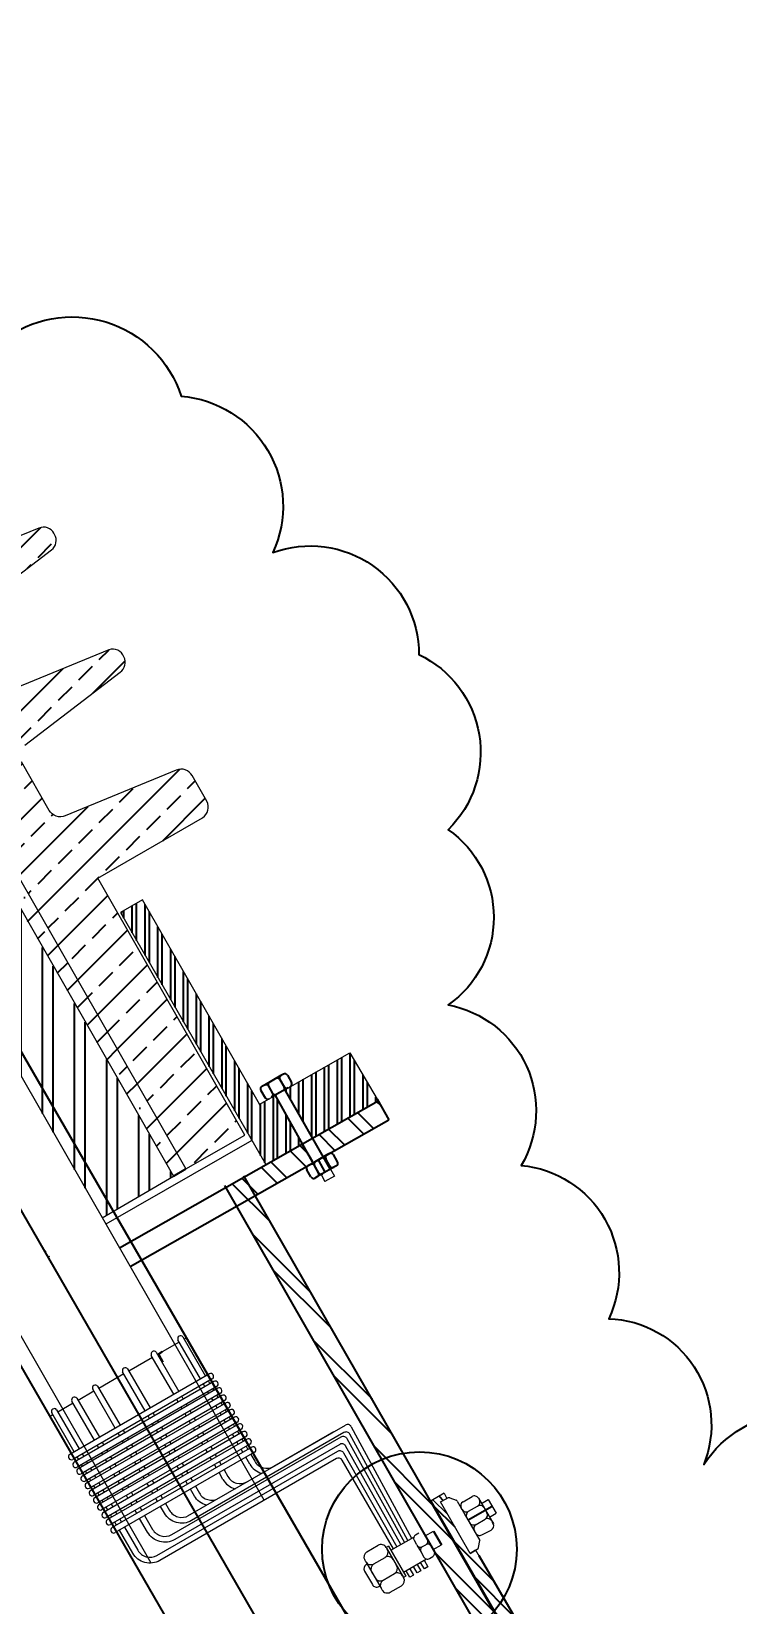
# Model space of a CAD drawing. Header units: centimetres. Extents: x -3 to 132800, y -60 to 85992.
# Drawn here: x 85980 to 90104, y 67896 to 77096 of the extents above; entities that cross this region are included whole.
import ezdxf

# ---------------------------------------------------------------- set-up
doc = ezdxf.new("R2010")
doc.units = ezdxf.units.CM
doc.header["$LTSCALE"] = 10
doc.header["$MEASUREMENT"] = 0
doc.layers.get('DEFPOINTS').update_dxf_attribs({"color": 2, "linetype": 'CONTINUOUS'})
for name, color, linetype in [('ACERO1', 144, 'CONTINUOUS'), ('DIM', 252, 'CONTINUOUS'), ('INTERNO', 1, 'CONTINUOUS'), ('TERMINALES', 250, 'CONTINUOUS')]:
    doc.layers.add(name, color=color, linetype=linetype)
doc.styles.get("Standard").update_dxf_attribs({"font": ''})
doc.styles.get('Standard').set_extended_font_data('Zurich Ex BT')
doc.dimstyles.get("Standard").update_dxf_attribs({"dimtxt": 500, "dimasz": 500, "dimexe": 3, "dimexo": 200, "dimgap": 0.09, "dimtad": 0, "dimtih": 1, "dimtoh": 1, "dimzin": 0, "dimdsep": 46, "dimtxsty": 'Standard', "dimcen": 0.09, "dimclrd": 256, "dimclre": 256, "dimclrt": 256, "dimadec": 0, "dimazin": 0, "dimtfac": 1, "dimtofl": 0, "dimtmove": 0, "dimatfit": 3, "dimfxl": 0, "dimtolj": 1, "dimtzin": 0, "dimlwd": -1, "dimarcsym": 0})

# ---------------------------------------------------------------- blocks, each defined once
blk = doc.blocks.new('*D84')
at = {"layer": 'DEFPOINTS', "color": 0}
for p in [(82574.35290852841, 75998.53683624032), (95491.40055334184, 75647.35961294314), (94855.81013673435, 57205.23942324788), (95491.40055334172, 54546.64328108878), (95491.40055334184, 53596.70344248226)]:
    blk.add_point(p, dxfattribs=at)
at = {"layer": 'DIM'}
for start, end in [(74.35070336079619, 82.17535168039795), (127.7926863011728, 135.6173346207745)]:
    blk.add_arc((95491.40055334171, 53596.70344248247), 3664.083391813251, start, end, dxfattribs=at)
for points in [[(95984.54954225896, 57143.53275473183), (95995.92119028413, 57309.81102570843), (95491.40055334174, 57260.78683429572)], [(93199.57253223745, 56561.36755826223), (93292.4826311412, 56423.00032478743), (93661.12928211373, 56770.91423823615)]]:
    blk.add_solid(points, dxfattribs=at)
at = {"layer": 'DIM', "insert": (94544.05319272728, 57136.20059327925), "char_height": 500, "attachment_point": 5}
blk.add_mtext('\\A1;30°', dxfattribs=at)

msp = doc.modelspace()

# ---------------------------------------------------------------- hatches: boundary and pattern name
at = {"layer": 'TERMINALES'}
h = msp.add_hatch(dxfattribs=at)
h.set_pattern_fill('ANSI33', color=256, scale=900, angle=90, style=0)
h.set_pattern_definition([(45.00000000000001, (-281580.3461708381, -268284.8041295366), (159.0990257669732, -159.0990257669732), []), (45.00000000000001, (-281580.3461708381, -268125.7051040368), (159.0990257669732, -159.0990257669732), [112.5, -56.25])])
h.paths.add_polyline_path([(84392.72657621607, 74786.67761321492), (84715.23229894789, 74927.1876792875), (84864.8360871568, 74665.91487522224, 0.3760080610856389), (84958.75826519275, 74633.59067072625), (85615.70697135503, 74901.98004281228, -0.3913141081868232), (85705.26898787975, 74868.45805896526, -0.3913140973318144), (85688.84524264526, 74774.24904450773), (85124.8466011478, 74343.52872895704, 0.3760080610982021), (85105.1828483129, 74246.16566348843), (85272.76913254989, 73953.48765747818, 0.3760080610856391), (85366.69131068805, 73921.16345290757), (86023.64001678758, 74189.55282502131, -0.3913141114699213), (86113.20203362966, 74156.03084050665, -0.3913140940793328), (86096.77828796116, 74061.82182680756), (85532.77964663763, 73631.10151125559, 0.3760080610899751), (85513.11589362858, 73533.73844569978), (85680.70217786475, 73241.06043960106, 0.3760080610856391), (85774.62435582759, 73208.7362351195), (86431.57306216251, 73477.12560723476, -0.4028895754033269), (86521.09126640543, 73435.76026992952, -0.3461394924712016), (86503.99096872147, 73350.34867949421), (85940.71269195295, 72918.67429337894, 0.376008061089975), (85921.048938768, 72821.31122791195), (86083.49927466131, 72537.60280550084, 0.3776250492532102), (86177.81621073933, 72505.44118109891), (86826.61150884502, 72772.9547592675, -0.376622806562102), (86920.66228068028, 72740.62908256949), (87006.13819047577, 72591.11896496323, -0.3776250492519162), (86980.83111164336, 72494.73636142373), (86368.132486081, 72140.57692082178), (87228.87875579881, 70637.34231648965), (86882.26330197918, 70438.87165991343)])
h = msp.add_hatch(dxfattribs=at)
h.set_pattern_fill('ANSI35', color=256, scale=900, angle=90, style=0)
h.set_pattern_definition([(45.00000000000001, (-281580.3461708381, -268284.8041295366), (159.0990257669732, -159.0990257669732), []), (45.00000000000001, (-281580.3461708381, -268125.7051040368), (159.0990257669732, -159.0990257669732), [281.25, -56.25, 0, -56.25])])
h.paths.add_polyline_path([(85247.92019309734, 71949.10699398104), (85243.38850051574, 72945.0869226693, -0.7705584358734936), (85337.37958501712, 72970.32097486591), (86810.42947615242, 70397.73989149647), (86882.26330197918, 70438.87165991332), (84392.72657627393, 74786.67761311423, 0.02731339069751801), (84338.37470226678, 74737.88686216016), (84779.7666283144, 73967.0259934383), (84303.11955883774, 73694.09974123897), (84102.622237599, 74044.25462635698), (84061.67277983554, 74020.80712660796)])
h = msp.add_hatch(dxfattribs=at)
h.set_pattern_fill('ANSI32', color=256, scale=500, angle=45, style=0)
h.set_pattern_definition([(90, (-281580.3461708381, -268284.8041295366), (187.5, 3.552713678800501e-14), []), (90, (-281642.8461707332, -268222.3041296414), (187.5, 3.552713678800501e-14), [])])
h.paths.add_polyline_path([(85247.92019309745, 71949.10699398127), (85243.38850051574, 72945.0869226693, -0.7705102798960741), (85337.37656252903, 72970.32625259947, -148514.0952141448), (85337.37588889712, 72970.32742868514, -3.69489835544986e-05), (85337.37958506613, 72970.32097478035), (86810.42947615242, 70397.73989149647), (86394.25596759284, 70152.59840134844), (85658.35341900472, 71437.80196911281), (85427.76457702777, 71635.02105383457)])
h = msp.add_hatch(dxfattribs=at)
h.set_pattern_fill('ANSI32', color=256, scale=200, angle=45, style=0)
h.set_pattern_definition([(90, (-281580.3461708381, -268284.8041295366), (75, 1.332267629550188e-14), []), (90, (-281605.3461707962, -268259.8041295785), (75, 1.332267629550188e-14), [])])
h.paths.add_polyline_path([(87314.0115926075, 70818.4063328828), (87366.72755990295, 70848.40318704302, 0.04760903178926734), (87369.68266669814, 70849.74510706238, -0.04760903179263935), (87366.72755990272, 70848.40318704302), (87386.5604365027, 70859.68864641081, -0.03976740123043069), (87384.32283645055, 70858.1548667366), (87406.58708854498, 70870.9441316854), (87565.46745505919, 70585.93698651843), (87351.06107758069, 70464.2873062617), (86505.6462866082, 71931.24811373696), (86509.56159248624, 71945.65414653612), (86629.29676545122, 72014.21403937553)])
h.paths.add_polyline_path([(87842.84523282295, 71119.32740849616), (88002.4056169257, 70846.79542449185), (88007.91233143712, 70836.97092671959), (87624.52344964935, 70619.44411883269), (87462.19477125468, 70902.72669020387)])
h = msp.add_hatch(dxfattribs=at)
h.set_pattern_fill('ANSI32', color=256, scale=500, style=0)
h.set_pattern_definition([(135, (-281580.3461708381, -268284.8041295366), (132.5825214724777, 132.5825214724777), []), (135, (-281668.7345183381, -268284.8041295366), (132.5825214724777, 132.5825214724777), [])])
h.paths.add_polyline_path([(88007.91233143631, 70836.970926719), (88070.00868334704, 70726.18518147313), (87725.44285618527, 70530.68576025926, 0.04099848388651173), (87722.90926921334, 70529.5019451999), (87708.24937607675, 70521.12661503801), (87687.61670939556, 70509.33898501481), (87624.52344964935, 70619.44411883246)])
h.paths.add_polyline_path([(87565.46745505884, 70585.93698651843), (87627.3073135008, 70475.00571225978), (87288.70709819278, 70282.89105405063), (87225.4623051393, 70393.02519788696)])
h.paths.add_polyline_path([(87115.80152404915, 70330.80597141977), (87225.46230513942, 70393.02519788696), (87288.70709819278, 70282.89105405063), (87178.9445079145, 70220.6140631862)])
h.paths.add_polyline_path([(88330.05406588597, 68211.79295568609), (88330.18384853612, 68211.86788573417), (88318.94845348063, 68231.3281607452), (88307.11584597746, 68251.82283817323), (87178.94450791473, 70220.61406318644), (87288.7070981929, 70282.89105405063), (89399.99296551979, 66606.3091543354), (89287.1670517761, 66541.51860603468)])
h.paths.add_polyline_path([(89739.2394662155, 66801.12226118192), (89801.0825713951, 66690.18516277125), (89350.30948883832, 66431.3276520362), (89287.16705177598, 66541.51860603468)])
h.paths.add_polyline_path([(89796.8126741989, 66834.18381228215), (90028.70305454174, 66967.34741264301), (90091.94699772123, 66857.2147487729), (89859.955111261, 66723.99285828367)])
h = msp.add_hatch(dxfattribs=at)
h.set_pattern_fill('ANSI31', color=256, scale=500, style=0)
h.set_pattern_definition([(135, (-281580.3461708381, -268284.8041295366), (44.19417382415921, 44.19417382415922), [])])
h.paths.add_polyline_path([(88394.41564438517, 68540.99113852471, 0.0007760077463308978), (88410.27707690328, 68511.03663516777), (88371.77614359943, 68490.93583579162), (88412.45379648464, 68420.480074223), (88327.51781190957, 68502.3676569677)])
h.paths.add_polyline_path([(88317.10631591549, 68496.35657695784), (88327.51781190933, 68502.3676569677), (88412.45379648452, 68420.480074223), (88546.52392506019, 68188.26379962299), (88577.56374992304, 68207.98626899532, 0.000840802323201993), (88595.87270058577, 68176.15072271261), (89273.60323234102, 67017.97411712141, 0.01322114350598711), (89193.34540583695, 66978.66595337736)])

# ---------------------------------------------------------------- linework, layer by layer
at = {"layer": 'ACERO1'}
msp.add_line((86810.42947615242, 70397.73989149647), (86882.26330197918, 70438.87165991343), dxfattribs=at)
at = {"layer": 'INTERNO'}
msp.add_line((93914.7456722425, 56331.0713055618), (82574.35290852842, 75998.53683624031), dxfattribs=at)
at = {"layer": 'TERMINALES'}
for p, q in [((93041.7118352221, 58789.62860254441), (82253.92913882203, 77474.6163290697)), ((94106.1221328521, 55103.49036063089), (81882.17916941912, 76275.98063686151)), ((95491.40055334185, 53596.70344248226), (82574.35290852842, 75998.53683624031)), ((87439.47836355517, 70985.43075892107), (87343.03510343285, 70930.03081094507)), ((87367.0543478121, 70941.85983904496), (87366.22321314133, 70943.3507678802)), ((87423.75325348148, 70969.81164469173), (87420.91385002529, 70974.76673654722)), ((87433.17506540207, 70962.11117310238), (87457.44651082486, 70919.85811301669)), ((87454.11853334612, 70993.8405184819), (87439.47836355517, 70985.43075892107)), ((87477.43811916445, 70987.53722020936), (87501.70956458723, 70945.28416012342)), ((87322.09163548869, 70898.30146550549), (87346.36308091135, 70856.04840535995)), ((87343.05482691132, 70929.9963814403), (87328.3949337929, 70921.6210512889)), ((87366.35468925118, 70923.72751261246), (87390.62613467373, 70881.4744524668)), ((87480.76609664307, 70913.55481468407), (87384.3228364013, 70858.15486670843)), ((87660.84484918627, 70414.84448836929), (87405.49593319804, 70872.90149795519)), ((87727.03357012047, 70440.55194274987), (87459.32812767838, 70907.72931926172)), ((88002.40561692441, 70846.7954244915), (88070.00868334692, 70726.18518147313)), ((86494.1700333804, 69978.1053056711), (88007.91233143608, 70836.970926719)), ((86557.27714443639, 69867.8930439581), (88070.00868334704, 70726.18518147313)), ((87623.14936949524, 70482.24740529711), (87559.90542631574, 70592.38006916676)), ((87708.24937607675, 70521.12661503801), (87611.67618554669, 70465.95347345037)), ((87698.72126260588, 70420.2188521599), (87658.35849498202, 70492.6235011668)), ((87726.06336988103, 70455.51192291685), (87701.89129126795, 70497.82190714111)), ((87722.90926919506, 70529.50194518977), (87708.24937607675, 70521.12661503801)), ((87770.38605573542, 70480.8338762085), (87746.21397712246, 70523.14386043277)), ((89399.99296551979, 66606.3091543354), (87222.30978816935, 70398.51497405091)), ((87614.83028617223, 70391.96345107419), (87590.65820750759, 70434.27343532837)), ((87611.67618556101, 70465.95347340543), (87597.01629233059, 70457.5781431808)), ((87659.15297202674, 70417.28540436584), (87634.98089336198, 70459.59538862015)), ((87652.79488721794, 70393.98069646872), (87638.13499409963, 70385.60536631719)), ((87749.36807768758, 70449.15383795298), (87652.79488721794, 70393.98069646872)), ((87764.02797087505, 70457.52916834164), (87749.36807768758, 70449.15383795298)), ((87109.37869580348, 70342.01455956929), (89352.1588937595, 66428.10022366802)), ((86744.24600614027, 69368.37944955005), (86722.59537104786, 69355.8794495462)), ((86722.59537104786, 69355.8794495462), (86749.21490636062, 69308.0141552959)), ((88674.71995158099, 68464.05916742257), (88534.98150691624, 68383.3811388132)), ((88676.42372766651, 68371.12092184064), (88680.76135959245, 68362.60464202821)), ((88331.43102567796, 68319.13448361795), (88377.56703074487, 68239.22457872446)), ((88595.87270058577, 68176.15072271261), (89273.60323234102, 67017.97411712141))]:
    msp.add_line(p, q, dxfattribs=at)
at = {"layer": 'TERMINALES', "lineweight": 5}
for p, q in [((85337.37958517951, 72970.32097458244), (86810.42947615242, 70397.73989149647)), ((86629.29676545122, 72014.21403937541), (86500.37538669749, 71940.39416094565)), ((86505.63537221869, 71931.20795517553), (86509.56159246738, 71945.6541464672)), ((87314.0115926075, 70818.4063328828), (86629.29676545122, 72014.21403937541)), ((86500.37538669749, 71940.39416094565), (87351.06107758069, 70464.2873062617)), ((87340.58592639446, 68499.89772560388), (85658.3534190046, 71437.80196911281)), ((87311.16266534828, 70816.78521389583), (87842.84523282271, 71119.32740849616)), ((87842.84523282271, 71119.32740849616), (88002.40561692441, 70846.7954244915)), ((86679.57131240903, 68132.60991842717), (85002.17125317107, 71062.07462110695)), ((87269.65591634416, 70605.54125915606), (86415.0869971763, 70116.21843017799)), ((86394.25596759284, 70152.59840134844), (86810.42947615242, 70397.73989149647)), ((87673.54293052388, 70405.83424223807), (87696.65673676158, 70365.37662184097)), ((87751.73384062808, 70396.8426719203), (87696.65673676158, 70365.37662184097)), ((87728.62003439038, 70437.30029231739), (87751.73384062808, 70396.8426719203)), ((86059.02051102406, 69955.13239814654), (86066.73758869561, 69959.67804048349)), ((86085.23585872866, 69927.34695528889), (86077.57207877761, 69922.9587047888)), ((86844.06130807418, 69426.00784099298), (86717.21934472596, 69352.77559927861)), ((86968.62717749669, 69210.2534263177), (86836.89227111092, 69438.42497722733)), ((86865.36238023966, 69456.6725710153), (86997.88119930135, 69227.14324369362)), ((86886.61188986026, 69450.57443092133), (86873.31532987884, 69442.89765836891)), ((86886.61188986026, 69450.57443092133), (87011.17775928289, 69234.82001624593)), ((86687.96532274202, 69335.88578190269), (86549.70161627025, 69256.05919377225)), ((86812.53119216453, 69120.1313673168), (86680.79628595793, 69348.30291804728)), ((86709.2663950869, 69366.55051192477), (86841.7852139692, 69137.02118460309)), ((87020.35257268559, 69240.11709728044), (86204.16598907254, 68768.89155353441)), ((87037.24238997187, 69210.86307547578), (86221.05580653822, 68739.63753172975)), ((87046.57088897169, 69194.7056411415), (86230.38430553793, 68723.48009739535)), ((86520.44759464487, 69239.16937648597), (86374.5698101686, 69154.94679837102)), ((86645.0134640675, 69023.41496181067), (86513.2785576815, 69251.58651272031)), ((86541.74866681047, 69269.8341064184), (86674.26748569288, 69040.30477909684)), ((87014.77101640835, 69197.88922197871), (87024.09951558746, 69181.73178764431)), ((86244.78585401342, 69098.38254652683), (86377.30467289571, 68868.8532192055)), ((87063.46070643725, 69165.45161942647), (86247.27412282432, 68694.22607568056)), ((86345.31578854345, 69138.05698099475), (86252.73880365248, 69084.60763379103)), ((87069.17284924399, 69155.55789767751), (86252.98626581034, 68684.33235402101)), ((87086.06266653039, 69126.30387596249), (86269.87608309662, 68655.07833212671)), ((87093.58303594824, 69113.27821411878), (86277.3964523353, 68642.05267046228)), ((86469.88165796608, 68922.30256640921), (86338.14675175936, 69150.47411722933)), ((86366.61686088833, 69168.72171101706), (86499.13567959135, 68939.1923836955)), ((86858.67503125548, 69107.76716288818), (86868.0035304347, 69091.6097285539)), ((86994.84549378302, 69164.84197026839), (86985.5169947832, 69180.99940460267)), ((87017.44745423472, 69125.69422680417), (87011.73531124859, 69135.58794855337)), ((87041.85764075957, 69083.41454333531), (87034.33727134172, 69096.44020499974)), ((87040.98933305313, 69152.4777659294), (87046.70147585987, 69142.58404418033)), ((87054.28589303455, 69160.15453839196), (87059.9980358414, 69150.26081673264)), ((87063.59129314638, 69113.33002237567), (87071.11166238484, 69100.30436071123)), ((87076.88785312769, 69121.00679492798), (87084.40822254565, 69107.9811331739)), ((86230.02705896042, 68783.82244921276), (86098.25601517434, 69012.05659199179)), ((86126.72612430331, 69030.30418568976), (86259.28108076485, 68800.71226649905)), ((86223.48478184782, 69067.71781650475), (86134.7152113421, 69016.4666810847)), ((86348.05065109117, 68851.96340182934), (86216.31574488456, 69080.13495273933)), ((87110.47285341403, 69084.0241924934), (86294.28626980087, 68612.79864874725)), ((87117.9931259819, 69070.99869807447), (86301.80654236885, 68599.77315441809)), ((87134.88294326818, 69041.74467635945), (86318.69635965537, 68570.51913261342)), ((87142.40331250687, 69028.71901460538), (86326.2167290731, 68557.49347085935)), ((86691.15730315844, 69011.05075738205), (86700.48580215826, 68994.89332304765)), ((86838.74950863003, 69074.71991117786), (86829.42100963021, 69090.8773456019)), ((86861.35146890245, 69035.57216771376), (86855.63932591632, 69045.46588946295)), ((86885.76165542741, 68993.29248424478), (86878.24128618873, 69006.31814599897)), ((86884.89334772098, 69062.35570683888), (86890.60549052771, 69052.46198500016)), ((86907.49530799339, 69023.20796328525), (86915.01567723184, 69010.18230162082)), ((87066.26773061384, 69041.13502729089), (87058.74745804585, 69054.16052153065)), ((87090.6779174976, 68998.85534373215), (87083.15754807951, 69011.88100548623)), ((87088.00147985051, 69071.05033890657), (87095.52175259778, 69058.02484457717)), ((87101.29803983205, 69078.72711136924), (87108.81831257931, 69065.7016171296)), ((87112.41156988418, 69028.77082277263), (87119.93193912263, 69015.74516110808)), ((87125.7081298656, 69036.44759532505), (87133.22849910417, 69023.4219336605)), ((86105.46118971695, 68999.57686379841), (86088.7749330525, 68989.94304915458)), ((86088.7749330525, 68989.94304915458), (86213.34080247501, 68774.18863447929)), ((87159.29312979315, 68999.46499289035), (86343.10654635938, 68528.23944914433)), ((87166.8134025403, 68986.43949847143), (86350.62681910676, 68515.21395481504)), ((87183.70322000621, 68957.18547675664), (86367.51663639316, 68485.9599330105)), ((87190.31947611833, 68945.7257850496), (86374.13289250551, 68474.50024130369)), ((87207.20929322533, 68916.47176324505), (86391.0227097918, 68445.24621949902)), ((86516.02549705714, 68909.93836198047), (86525.35399605673, 68893.78092764619)), ((86671.2317803536, 68978.0035056715), (86661.9032813539, 68994.16094009577)), ((86693.83374080529, 68938.85576229716), (86688.12159781928, 68948.74948395671)), ((86718.24392733026, 68896.57607873842), (86710.7235579123, 68909.60174049273)), ((86717.37561944466, 68965.63930133263), (86723.08776243067, 68955.74557958367)), ((86739.97757971696, 68926.49155777901), (86747.49794895553, 68913.46589611458)), ((86894.79643319386, 68408.52074793876), (87816.39185657994, 68940.43978289909)), ((86910.17174546084, 68951.0129682006), (86902.65147289298, 68964.03846244024)), ((86934.58193216509, 68908.73328464186), (86927.06156274724, 68921.75894639593)), ((86931.90549451836, 68980.92827981616), (86939.42576726551, 68967.90278548688)), ((86956.31558455179, 68938.64876368221), (86963.83595379048, 68925.62310201778)), ((87115.08800735175, 68956.57582768796), (87107.56773460448, 68969.60132201725)), ((87138.59408092978, 68915.86211417649), (87131.97782481731, 68927.32180597306)), ((87136.82175640903, 68986.49113939317), (87144.34202897713, 68973.46564497413)), ((87150.11831656985, 68994.1679119456), (87157.63858931711, 68981.14241752679)), ((87161.2318464427, 68944.21162325934), (87167.84810255493, 68932.75193146289)), ((87174.52840642411, 68951.88839581177), (87181.14466253646, 68940.4287040152)), ((87198.03447982275, 68911.1746823004), (87207.36297900185, 68895.0172479659)), ((87850.89459883225, 68930.65840782457), (88203.2358728545, 68277.50275835615)), ((86374.26896755655, 68806.55194578016), (86364.94046855673, 68822.70938011444)), ((86394.194490182, 68839.59919749048), (86403.5229893611, 68823.44176306644)), ((87216.53779240443, 68900.31432900041), (86400.35120879162, 68429.08878516463)), ((87233.42760987022, 68871.06030719574), (86417.24102625718, 68399.83476344984)), ((87240.94788243821, 68858.03481286646), (86424.76129900433, 68386.80926912044)), ((87257.83769972438, 68828.78079106192), (86441.65111611133, 68357.55524731577)), ((86496.09997425218, 68876.89111027015), (86486.77147525248, 68893.04854469419)), ((86518.7019345246, 68837.74336689581), (86512.98979171786, 68847.63708855525)), ((86542.24381334301, 68864.52690593129), (86547.95595632926, 68854.6331841821)), ((86564.84577361554, 68825.37916237755), (86572.36614285423, 68812.35350071311)), ((86742.65401736404, 68854.29656269423), (86735.13374479605, 68867.32205711327)), ((86767.06420388866, 68812.01687922514), (86759.54383465032, 68825.04254097921)), ((86764.3877664212, 68884.21187439955), (86771.90803916835, 68871.18637998051)), ((86788.79785627536, 68841.9323582656), (86796.31822569332, 68828.90669651142)), ((86958.99202219887, 68866.45376859744), (86951.47174963089, 68879.47926292683)), ((86982.49809559739, 68825.74005508608), (86975.88183948516, 68837.19974688276)), ((86980.72577125615, 68896.36908030276), (86988.24604400354, 68883.34358588372)), ((87005.13586111054, 68854.08956416881), (87011.75211722266, 68842.62987237236)), ((87164.81239721588, 68870.45065803766), (87155.48389803666, 68886.60809246158)), ((87189.22248707015, 68828.17114199324), (87181.70221450205, 68841.19663632264)), ((87184.73791984133, 68903.49790974798), (87194.06641902043, 68887.34047541358)), ((87210.95623630671, 68858.08645369856), (87218.47650905409, 68845.06095927952)), ((87224.25279646752, 68865.76322625099), (87231.77306903563, 68852.73773183207)), ((87248.66288632191, 68823.48371011716), (87258.89549862711, 68805.76030573538)), ((87397.79897906982, 68698.76507230206), (87749.5354765372, 68901.84023385948)), ((86230.23061994092, 68744.93461267462), (86239.55911894051, 68728.77717842987)), ((86256.2453754258, 68738.41099316358), (86246.91687642598, 68754.5684274081)), ((86276.17089805113, 68771.45824469438), (86285.49939723035, 68755.30081044986)), ((86302.38921433735, 68726.0467886452), (86308.10135732348, 68716.15306689612)), ((86396.87092782908, 68767.40420231617), (86391.15878484306, 68777.29792406513)), ((86421.28111435393, 68725.12451884708), (86413.76074511536, 68738.15018051151)), ((86420.41280664761, 68794.18774135142), (86426.12494945434, 68784.2940196921)), ((86443.01476692002, 68755.03999788743), (86450.53513615859, 68742.01433613336)), ((87268.07031202981, 68811.0573867699), (86451.88372841688, 68339.83184302376)), ((87284.9601293161, 68781.80336505488), (86468.77354588245, 68310.57782130885)), ((86543.11212104956, 68795.46368333708), (86535.59175181088, 68808.48934509115)), ((86567.5222112625, 68753.18416729277), (86560.00193851512, 68766.20966162217)), ((86589.25596031979, 68783.0994789982), (86596.77623288766, 68770.07398457929)), ((86613.66605017394, 68740.81996286426), (86621.18641959202, 68727.79430111019)), ((86791.47429392244, 68769.73736309119), (86783.95402117506, 68782.76285751023)), ((86814.98036750047, 68729.02364966947), (86808.364111388, 68740.4833413764)), ((86813.20804315912, 68799.6526747964), (86820.7283157271, 68786.62718037759)), ((86837.61813301338, 68757.37315866268), (86844.2343891255, 68745.91346695587)), ((87008.71641188349, 68780.32859903689), (86999.38791288367, 68796.48603337105)), ((87033.12650209643, 68738.04908290294), (87025.60622934929, 68751.07457732187)), ((87028.64193468845, 68813.37585065745), (87037.97043368827, 68797.21841632306)), ((87054.86025097432, 68767.96439460815), (87062.38052372182, 68754.93890018923)), ((87079.2703410081, 68725.6848784742), (87089.50295331342, 68707.9614741823)), ((87216.34491684091, 68781.19371589668), (87206.11230453571, 68798.91712027822)), ((87256.32614651522, 68711.94419474619), (87233.23473412731, 68751.93969418165)), ((87235.36632634037, 68815.80693756462), (87245.59893864581, 68798.0835332726)), ((87262.48875575258, 68768.82951155769), (87285.58016814037, 68728.83401203247)), ((86256.44893622679, 68699.5231566252), (86262.16107921304, 68689.62943487613)), ((86278.84733551882, 68699.26324960972), (86273.13519271208, 68709.15697135891)), ((86279.05089649932, 68660.37541316122), (86286.57126573789, 68647.34975140703)), ((86303.25752240235, 68656.98356614074), (86295.73715298438, 68670.00922789481)), ((86324.99117478904, 68686.89904518121), (86332.51154402773, 68673.87338342714)), ((86349.40136131401, 68644.61936171212), (86356.92163406116, 68631.5938672932)), ((86445.6912043876, 68682.84500271302), (86438.17093181949, 68695.87049704242)), ((86470.10139109161, 68640.56531924392), (86462.58102167376, 68653.59098090847)), ((86467.42495344488, 68712.7603143287), (86474.94522619214, 68699.73482008894)), ((86491.83504365782, 68670.48079828428), (86499.35541271699, 68657.45513661996)), ((86591.93239778736, 68710.90448373403), (86584.41202854879, 68723.93014557798)), ((86616.34248764174, 68668.62496768984), (86608.82221507364, 68681.65046201924)), ((86639.84856121965, 68627.91125426813), (86633.2323051073, 68639.37094597482)), ((86638.07623687819, 68698.54027939517), (86645.59650962568, 68685.51478497613)), ((86662.48632691197, 68656.26076326122), (86669.1025830242, 68644.80107155441)), ((86841.19868378657, 68683.61219353064), (86831.87018460735, 68699.7696278648)), ((86865.60877382, 68641.33267739658), (86858.08850125213, 68654.35817181562)), ((86861.1242064119, 68716.6594451512), (86870.45270541172, 68700.50201081693)), ((86887.34252287728, 68671.2479891019), (86894.86279562466, 68658.22249468286)), ((87060.24893150888, 68691.07165680615), (87050.01631920344, 68708.79506118792)), ((87100.23016136234, 68621.8221356559), (87077.13874897444, 68661.81763509136)), ((87106.3927707791, 68678.70745246728), (87129.48418298761, 68638.71195294218)), ((86303.46108320345, 68618.09572969213), (86310.98135577144, 68605.07023536296)), ((86327.66761225685, 68614.70405000691), (86320.14733950935, 68627.72954442583)), ((86327.87117305784, 68575.81621364794), (86335.39154247592, 68562.79055189375)), ((86352.07779878147, 68572.42436653782), (86344.55742972241, 68585.45002829189)), ((86376.48788899452, 68530.14485040375), (86368.96761624726, 68543.17034482279)), ((86373.81145134744, 68602.33984566781), (86381.33182076552, 68589.3141838241)), ((86398.22163805181, 68560.06016210908), (86405.74191061968, 68547.03466777968)), ((86494.51148112539, 68598.28580310997), (86486.99120837801, 68611.3112975289)), ((86518.01755452402, 68557.57208959873), (86511.40129841167, 68569.03178139507)), ((86516.24523018279, 68628.20111490517), (86523.76550275077, 68615.17562048613)), ((86540.65532003694, 68585.9215987711), (86547.27157614929, 68574.46190697454)), ((86564.16139361497, 68545.20788525975), (86573.48989279407, 68529.05045092535)), ((86666.06687768504, 68582.49979803943), (86656.73837850605, 68598.65723246346)), ((86690.47696771858, 68540.22028199512), (86682.95669497144, 68553.24577632452)), ((86685.99240048976, 68615.54704974974), (86695.32089931019, 68599.38961541546)), ((86712.2107167761, 68570.13559370056), (86719.73098934397, 68557.11009928164)), ((86892.73120341184, 68594.3552512999), (86882.49859110628, 68612.07865568156)), ((86911.75261291118, 68628.96847296796), (86921.98522503699, 68611.24506867594)), ((86938.87504232327, 68581.99104696092), (86961.96645489057, 68541.99554743581)), ((86352.28135976197, 68533.5365300892), (86359.80163250935, 68520.51103584956)), ((86376.69144979563, 68491.2570140449), (86383.3077059081, 68479.7973223382)), ((86399.99396239316, 68489.43113698204), (86393.37770610153, 68500.89082868873)), ((86400.19752337366, 68450.54330062318), (86409.52602219408, 68434.38586619902)), ((86426.21227885866, 68444.01968093273), (86416.88377967956, 68460.17711517737)), ((86422.63172808547, 68517.78064606465), (86429.24798401831, 68506.32095435796)), ((86446.13780148422, 68477.06693255341), (86455.46630048381, 68460.90949821901)), ((86544.23587081012, 68512.16063354943), (86534.9073719897, 68528.31806788383)), ((86568.64596084379, 68469.88111741537), (86561.12568827569, 68482.9066118344)), ((86590.37970990095, 68499.79642921044), (86597.89998264845, 68486.77093479129)), ((86614.78980011401, 68457.51691307662), (86625.02241223994, 68439.79350869473)), ((86717.5993973103, 68493.24285589844), (86707.36678500498, 68510.96626028033)), ((86736.62080663025, 68527.85607756661), (86746.85341893557, 68510.13267327448)), ((88394.41564446293, 68540.99113856953), (88317.10631591549, 68496.35657695784)), ((88317.10631591549, 68496.35657695784), (89193.34540583695, 66978.66595337736)), ((88327.51781182295, 68502.36765705129), (88412.45379650652, 68420.48007420181)), ((88371.77614359955, 68490.93583579174), (88415.09427102226, 68513.55162492998)), ((88371.77614359955, 68490.93583579174), (88410.27707691539, 68511.03663517394)), ((88546.52392506042, 68188.26379962299), (88371.77614359955, 68490.93583579174)), ((88546.52392506042, 68188.26379962299), (88371.77614359955, 68490.93583579174)), ((88426.82878077881, 68514.50321466684), (88463.76402592893, 68500.52614871376)), ((88470.80119294651, 68494.54470343747), (88544.54359092518, 68366.81912375636)), ((88499.09077446956, 68445.54571105899), (88494.31212221728, 68453.82257969292)), ((88504.47561746616, 68491.75326070095), (88557.1542769368, 68522.16729891357)), ((88537.02145541275, 68435.38221574538), (88589.70011488361, 68465.7962538934)), ((88595.08495800955, 68512.00380359996), (88676.42372766651, 68371.12092184064)), ((88612.686340175, 68481.51731513486), (88651.65194898286, 68504.01411986943)), ((88627.63079582668, 68455.6327585799), (88643.87788959024, 68427.49196686082)), ((88651.65194898286, 68504.01411986943), (88697.78795417924, 68424.10421497571)), ((86426.41583965976, 68405.13184439471), (86433.93611222775, 68392.10635015495)), ((86450.62236871281, 68401.7401647989), (86443.10209614494, 68414.76565912818)), ((86450.82592951403, 68362.85232835029), (86461.05854181923, 68345.12892405827)), ((86477.74479830453, 68354.7627387021), (86467.51218617872, 68372.48614299424)), ((86472.35611777009, 68431.65547641435), (86479.87639051747, 68418.62998217483)), ((86496.76620780375, 68389.37596037016), (86506.9988199298, 68371.65255598862)), ((86595.76839043527, 68422.90369140844), (86585.53577813007, 68440.62709570046)), ((88511.91350438273, 68423.33609129231), (88603.5111545456, 68264.68430751782)), ((88526.85796003441, 68397.45153473735), (88543.10505379796, 68369.31074288893)), ((88526.85796003441, 68397.45153473735), (88543.10505379796, 68369.31074288893)), ((88581.03573474103, 68359.14724757544), (88633.7143942119, 68389.5612857883)), ((88658.82234537149, 68401.60741024114), (88697.78795417924, 68424.10421497571)), ((88082.37544671785, 68207.72395873138), (88216.08442253958, 68284.92087198269)), ((88218.28387560732, 68266.37865576158), (88233.1326812259, 68240.65976970036)), ((88226.94594552777, 68298.7059406461), (88246.27771451349, 68309.86714267916)), ((88278.60499946262, 68301.20507282366), (88295.28323845183, 68272.31751561478)), ((88282.78201615998, 68291.04696496412), (88331.43102567796, 68319.13448361795)), ((88295.28323845183, 68272.31751561478), (88318.94845348063, 68231.3281607452)), ((88614.41857457896, 68297.65256769872), (88668.62098165731, 68325.2597035691)), ((87941.85306656083, 68198.41915595367), (88007.70139076981, 68236.43670367099)), ((88068.62844046323, 68231.53447188307), (88055.11474217557, 68223.73233448049)), ((88055.11474217557, 68223.73233448049), (88156.78820427893, 68047.62873234598)), ((88068.62844046323, 68231.53447188307), (88170.30190256693, 68055.43086974845)), ((88068.62844046323, 68231.53447188307), (88068.62844046323, 68231.53447188307)), ((88234.96211459664, 68237.49109848797), (88258.6273294961, 68196.5017436185)), ((88258.6273294961, 68196.5017436185), (88275.30556861464, 68167.6141864095)), ((88267.2893994162, 68228.82902863248), (88286.62116853149, 68239.99023066564)), ((88318.94845348063, 68231.3281607452), (88335.62669246983, 68202.44060353654)), ((88329.60872404838, 68211.53583745634), (88377.56703074487, 68239.22457872446)), ((88546.52392506042, 68188.26379962299), (88587.76883687802, 68214.47050392359)), ((88577.56374986192, 68207.98626895643), (88546.52392506042, 68188.26379962299)), ((88594.46019252519, 68224.15709256694), (88603.5111545456, 68264.68430751782)), ((87927.98114478299, 68086.15979274291), (87974.08008944803, 68006.31407824506)), ((87935.12201271813, 68140.65971882023), (87929.14869737033, 68151.00580467748)), ((87935.12201271813, 68140.65971882023), (88024.84884399666, 67985.24828827054)), ((87938.25932288812, 68124.51847590644), (87942.89570362483, 68127.19529146118)), ((87982.53536412366, 68127.95534969446), (88048.38368846221, 68165.97289741189)), ((88095.79703960895, 68153.268528286), (88116.10590684555, 68118.0925386052)), ((88156.55489631208, 68079.24138283553), (88290.2638722635, 68156.43829615168)), ((88193.02758198, 68049.64733844493), (88171.09481345922, 68087.63600793223)), ((88192.21345065547, 68099.82885874655), (88214.14621917625, 68061.84018925925)), ((88236.69178101794, 68074.8568754834), (88214.75901249716, 68112.8455449707)), ((88235.87764982287, 68125.03839584962), (88257.81041821408, 68087.04972636233)), ((88257.81041821408, 68087.04972636233), (88236.69178101794, 68074.8568754834)), ((88278.22945403228, 68098.8386622233), (88256.2966855115, 68136.82733171083)), ((88277.41532270775, 68149.02018252514), (88299.34809122853, 68111.03151310257)), ((88299.34809122853, 68111.03151310257), (88278.22945403228, 68098.8386622233)), ((88307.63285343455, 68158.9521164894), (88326.96462254961, 68170.11331852256)), ((87969.8309948037, 68080.54199841827), (87990.13986191073, 68045.36600873734)), ((87969.8309948037, 68080.54199841827), (87990.13986191073, 68045.36600873734)), ((88012.4387726118, 67996.03590007509), (88017.07515334863, 67998.71271569478)), ((88037.5532133165, 68032.66163954673), (88103.40153752548, 68070.679187329)), ((88078.23551074999, 67962.19783328752), (88144.08383508855, 68000.2153810698)), ((88170.30190256693, 68055.43086974845), (88156.78820427893, 68047.62873234598)), ((88214.14621917625, 68061.84018925925), (88193.02758198, 68049.64733844493)), ((88024.84884399666, 67985.24828827054), (88030.82215947392, 67974.90220247813))]:
    msp.add_line(p, q, dxfattribs=at)
at = {"layer": 'TERMINALES'}
for points in [[(84858.07276937879, 74932.5916103759, -0.52056705), (85806.83304960887, 75283.80291659349, -0.52056705), (85806.83304960887, 75283.80291659349, -0.52056705), (86856.02010979656, 74961.71118368824, -0.52056705), (86856.02010979656, 74961.71118368824, -0.52056705), (87392.5503481516, 74046.74984725063, -0.52056705), (87392.5503481516, 74046.74984725063, -0.52056705), (88246.61183775346, 73448.90258944289, -0.52056705), (88246.61183775346, 73448.90258944289, -0.52056705), (88417.42413567369, 72424.01824852706, -0.52056705), (88417.42413567369, 72424.01824852706, -0.52056705), (88417.42413567369, 71399.13390761089, -0.52056705), (88417.42413567369, 71399.13390761089, -0.52056705), (88844.45712463873, 70459.65698331675, -0.52056705), (88844.45712463873, 70459.65698331675, -0.52056705), (89356.89401839966, 69562.88260269699, -0.52056705), (89356.89401839966, 69562.88260269699, -0.52056705), (89912.03286455876, 68708.81309502454, -0.52056705), (89912.03286455876, 68708.81309502454, -0.52056705), (90979.61309280702, 68751.51796797138, -0.52056705)], [(88888.40234388704, 60073.40748928684, -0.52056705), (88760.29648669287, 61098.28950093056, -0.52056705), (88760.29648669287, 61098.28950093068, -0.52056705), (88845.7003914891, 62336.69121876497, -0.52056705), (88845.7003914891, 62336.69121876497, -0.52056705), (88888.40234388704, 63404.28043262764, -0.52056705), (88888.40234388704, 63404.28043262764, -0.52056705), (88802.99843909104, 64429.16244427171, -0.52056705), (88802.99843909104, 64429.16244427171, -0.52056705), (87863.52855636507, 64813.49465443309, -0.52056705), (87863.52855636507, 64813.49465443309, -0.52056705), (87863.52855636507, 65838.37899534927, -0.52056705), (87863.52855636507, 65838.37899534927, -0.52056705), (87094.87097156003, 66521.63366977846, -0.52056705), (87094.87097156003, 66521.63366977846, -0.52056705), (86497.03017300217, 67333.00063377617, -0.52056705), (86497.03017300217, 67333.00063377617, -0.52056705), (85685.67063579908, 67973.55276453063, -0.52056705), (85685.67063579908, 67973.55276453063, -0.52056705), (85185.84594366072, 68866.1484311727, -0.52056705), (85185.84594366072, 68866.1484311727, -0.52056705), (84997.4708183557, 69106.35926527249)]]:
    msp.add_lwpolyline(points, format="xyb", dxfattribs=at)
at = {"layer": 'TERMINALES', "lineweight": 5}
for points in [[(84392.72657621607, 74786.67761321492), (86882.26330197918, 70438.87165991343), (87228.87875579881, 70637.34231648965), (86368.13248608123, 72140.57692082178), (86980.83111164336, 72494.73636142373, 0.3776250492519163), (87006.13819047577, 72591.11896496323), (86920.66228068028, 72740.62908256949, 0.3776250492517014), (86826.36692005735, 72772.85390955127), (86177.81621073933, 72505.44118109891, -0.3776250492532102), (86083.49927466131, 72537.60280550084), (85921.048938768, 72821.31122791195, -0.376008061089975)], [(85532.77964663763, 73631.10151125559), (86096.77828796116, 74061.82182680756, 0.3760080610982021), (86115.1564534486, 74152.81943676165), (86111.42169954466, 74159.34192996389, 0.3760080610856389), (86023.64001678758, 74189.55282502131), (85366.69131068805, 73921.16345290757, -0.3760080610856389)], [(85940.71269195295, 72918.67429337894), (86498.08366734338, 73345.82155533331, 0.3760080610872829), (86521.09126640543, 73435.76026992917, 0.4028895754047677), (86431.57306216251, 73477.12560723476), (85774.62435582759, 73208.7362351195, -0.3760080610856389)], [(88140.57956277336, 68241.32812086654), (87817.21504106456, 68817.97236582018, 0.4178867759335551), (87782.90954786296, 68827.39514476013), (86817.80163955748, 68270.18983420612, -0.4142135623734054), (86659.43898978528, 68312.62297831824), (86612.65820790107, 68393.64966969342)], [(86641.91222952622, 68410.5394869797), (86688.69301170042, 68329.51279565143, 0.4142135623734054), (86800.91182227434, 68299.4438559322), (87791.1498894063, 68871.15807061944, -0.4196664668815048), (87825.52904138809, 68861.60300118114), (88161.69819996961, 68253.52097168086)], [(88182.11723578781, 68265.30990747722), (87842.23102527998, 68886.81669384321, 0.4210128677289264), (87807.79674213789, 68896.47202890097), (86915.94327669301, 68381.56019065784, -0.4142135623734054), (86757.58062698449, 68423.99333474807), (86734.48921441719, 68463.98883418342)], [(88096.9153637353, 68216.11858369886), (87797.4530314326, 68734.80255815362, 0.4142135623254777), (87763.30239634101, 68743.95319324882), (86731.00768444933, 68147.95756362517, -0.4142135623734054), (86572.64503467736, 68190.3907077374), (86494.6346157702, 68325.50871698731)], [(86523.88863739547, 68342.3985342736), (86601.89905642405, 68207.28052506711, 0.4142135623734054), (86714.11786716316, 68177.21158533996), (87771.11069612823, 68787.46667959633, -0.4161284443745566), (87805.34253590148, 68778.17432674496), (88118.03400093167, 68228.31143457779)], [(87003.34539880023, 68471.02719161472, -0.1994688924040131), (86932.71243308591, 68525.10573014953), (86909.621020698, 68565.101229585)], [(86763.74323640137, 68480.87865155969), (86786.83464878915, 68440.88315203458, 0.4142135623734054), (86899.05345936284, 68410.81421240511, 1.827468994811358)]]:
    msp.add_lwpolyline(points, format="xyb", dxfattribs=at)
at = {"layer": 'TERMINALES'}
msp.add_circle((88249.2734162456, 68214.24342866392), 569.0032912883908, dxfattribs=at)
for centre, start, end in [((87381.16613129656, 70932.23565632534), 119.8743725651283, 209.8743725627146), ((87418.36362323667, 70953.6030293299), 29.87437256271461, 119.8743725651283), ((87447.98650732778, 70970.61931681562), 119.8743725651283, 209.8743725627146), ((87462.6266769994, 70979.02907649659), 29.87437256271461, 119.8743725651283), ((87486.89812242206, 70936.77601641077), 299.8743725651283, 29.87437256271461), ((87336.90307755933, 70906.8096092462), 119.8743725651283, 209.8743725627146), ((87351.54324720557, 70915.21936883962), 29.87437256271461, 119.8743725651283), ((87361.17452295685, 70864.55654913267), 209.8743725627146, 299.8743725651283), ((87375.81469274814, 70872.96630875357), 299.8743725651283, 29.87437256271461), ((87405.43757671934, 70889.9825962996), 209.8743725627146, 299.8743725651283), ((87442.6350686598, 70911.34996930392), 299.8743725651283, 29.87437256271461), ((87472.25795275056, 70928.3662567298), 209.8743725627146, 299.8743725651283), ((87649.81228977734, 70468.0687000933), 83.8730259998095, 209.7397203366367), ((87687.0598948959, 70489.34859550429), 29.73972033663673, 119.7397203341224), ((87716.72268751964, 70506.29521857107), 119.7397203341224, 209.7397203366367), ((87731.38258075029, 70514.67054879571), 29.73972033663673, 119.7397203341224), ((87755.55465936313, 70472.36056457179), 299.7397203341224, 29.73972033663673), ((87605.48960387126, 70442.74674683168), 119.7397203341224, 209.7397203366367), ((87620.14949711041, 70451.1220771903), 29.73972033663673, 119.7397203341224), ((87629.66168248422, 70400.43676260764), 209.7397203366367, 299.7397203341224), ((87644.32157566307, 70408.81209286243), 299.7397203341224, 29.73972033663673), ((87673.98436833861, 70425.75871589918), 209.7397203366367, 299.7397203341224), ((87711.23197345705, 70447.03861131005), 299.7397203341224, 29.73972033663673), ((87740.8947661326, 70463.98523434692), 209.7397203366367, 299.7397203341224)]:
    msp.add_arc(centre, 17.08119802956445, start, end, dxfattribs=at)
at = {"layer": 'TERMINALES', "lineweight": 5}
for centre, radius, start, end in [((86852.26134305332, 69445.77946692436), 17.03810118814813, 39.74246745259493, 205.572293896272), ((86696.16535790033, 69355.65740783395), 17.03810118844713, 39.74246745259493, 205.5722938999551), ((86528.6476296239, 69258.9410023277), 17.03810118877297, 39.74246745363833, 205.572293896272), ((87028.79630307762, 69225.4894060972), 16.88981738526275, 300.0046155770519, 119.995384424852), ((87055.01461936372, 69180.07794995814), 16.88981738526275, 300.0046155770519, 119.995384424852), ((86231.68481682696, 69087.48944234649), 17.03810118877297, 39.74246745259493, 205.572293896272), ((86353.51582370176, 69157.82860692624), 17.03810118877297, 39.74246745259493, 205.572293896272), ((87077.61657963601, 69140.93020640429), 16.88981738526275, 300.0046155770519, 119.995384424852), ((87102.02676616087, 69098.65052302506), 16.88981738526275, 300.0046155770519, 119.995384424852), ((86113.62508711674, 69019.41108159917), 17.03810118844713, 39.74246745259493, 205.5722938999551), ((87126.43685637393, 69056.37100698064), 16.88981738526275, 300.0046155770519, 119.995384424852), ((87150.8470428989, 69014.0913234219), 16.88981738526275, 300.0046155770519, 119.995384424852), ((87175.25713293233, 68971.81180737772), 16.88981738526275, 300.0046155770519, 119.995384424852), ((87198.76320633107, 68931.09809386636), 16.88981738526275, 300.0046155770519, 119.995384424852), ((87828.89185658075, 68918.78914780494), 25, 28.34440190086582, 120.0000000014533), ((87224.98152261718, 68885.68663772741), 16.88981738526275, 300.0046155770519, 119.995384424852), ((87249.39161283012, 68843.40712168299), 16.88981738526275, 300.0046155770519, 119.995384424852), ((86212.6120761462, 68754.26522300275), 16.88981738526275, 120.0046155770519, 299.995384424852), ((87276.51404224244, 68796.42969558643), 16.88981738526275, 300.0046155770519, 119.995384424852), ((87356.72404356011, 68769.9089475423), 82.14987102818372, 209.9999999990305, 299.9999999990326), ((86238.83039261158, 68708.85376686392), 16.88981738526275, 120.0046155770519, 299.995384424852), ((86261.43235270459, 68669.70602339994), 16.88981738526275, 120.0046155770519, 299.995384424852), ((86285.84253940896, 68627.4263398412), 16.88981738526275, 120.0046155770519, 299.995384424852), ((87200.62805822761, 68679.78688845177), 82.14987102912998, 209.9999999990305, 299.9999999990326), ((87356.72404356011, 68769.9089475423), 115.9295056895436, 209.9999999990305, 255.122678628125), ((86310.25262944262, 68585.1468237969), 16.88981738526275, 120.0046155770519, 299.995384424852), ((86334.66281614675, 68542.86714041744), 16.88981738526275, 120.0046155770519, 299.995384424852), ((87033.1103301308, 68583.07048303528), 82.1498710279302, 209.9999999990305, 299.9999999990326), ((87200.62805822761, 68679.78688845177), 115.929505689052, 209.9999999990305, 255.122678628125), ((86359.07290600102, 68500.58762419374), 16.88981738526275, 120.0046155770519, 299.995384424852), ((86382.57897939977, 68459.87391077213), 16.88981738526275, 120.0046155770519, 299.995384424852), ((98052.53524743977, 73635.95738985307), 10919.61333422935, 207.8130770259107, 207.9909248649703), ((88421.96518180137, 68501.6508588055), 13.74182114703688, 69.27231375303418, 120.0000000001185), ((88458.90042682215, 68487.6737927877), 13.74182114703153, 30.00000000001313, 69.27231375303418), ((88518.35921024847, 68467.70617254007), 27.76718566027604, 120.0000000001185, 210.0000000000132), ((88571.03786971934, 68498.12021075281), 27.76718566027604, 30.00000000001313, 120.0000000001185), ((88575.81652210119, 68489.84334211888), 27.76718566027604, 300.0000000001185, 30.00000000001313), ((88603.5837077955, 68441.74916573263), 27.76718566027604, 30.00000000001313, 120.0000000001185), ((86408.79729586515, 68414.46245472283), 16.88981738526275, 120.0046155770519, 299.995384424852), ((86433.20738589893, 68372.18293858889), 16.88981738526275, 120.0046155770519, 299.995384424852), ((88523.13786263032, 68459.42930390614), 27.76718566027604, 210.0000000000132, 300.0000000001185), ((88550.90504832474, 68411.33512758462), 27.76718566027604, 120.0000000001185, 210.0000000000132), ((88567.15214195872, 68383.1943357362), 27.76718566027604, 210.0000000000132, 300.0000000001185), ((88594.91932765303, 68335.1001594794), 27.76718566027604, 120.0000000001185, 210.0000000000132), ((88619.83080142936, 68413.60837401378), 27.76718566027604, 300.0000000001185, 30.00000000001313), ((88647.5979871239, 68365.51419762742), 27.76718566027604, 30.00000000001313, 120.0000000001185), ((88656.01870145359, 68350.00236176942), 27.76718566027604, 296.9912968386187, 26.99129683849477), ((86460.32981549042, 68325.20551249232), 16.88981738526275, 120.0046155770519, 299.995384424852), ((88238.77855304223, 68278.21126327604), 23.66521505137163, 120.0000000001185, 210.0000000000132), ((88274.78856101692, 68260.48490803559), 23.66521505137163, 300.0000000001185, 30.00000000001313), ((88601.81629442949, 68322.39522586389), 27.76718566027604, 206.9912968384948, 296.9912968386187), ((87959.20755753877, 68168.36029565566), 34.70898207534503, 120.0000000001185, 210.0000000000132), ((88025.05588187744, 68206.3778434377), 34.70898207534503, 30.00000000001313, 120.0000000001185), ((88031.0291973547, 68196.03175764518), 34.70898207534503, 300.0000000001185, 30.00000000001313), ((88255.45679190198, 68249.32370600254), 23.66521505137163, 210.0000000000132, 300.0000000001185), ((88279.12200693077, 68208.33435113296), 23.66521505137163, 120.0000000001185, 210.0000000000132), ((88255.45679190198, 68249.32370600254), 23.66521505137163, 282.7225241716937, 300.0000000001185), ((88279.12200693077, 68208.33435113296), 23.66521505137163, 120.0000000001185, 137.2774758281057), ((88298.45377604595, 68219.49555323085), 23.66521505137163, 30.00000000001313, 120.0000000001185), ((88315.1320149057, 68190.60799602208), 23.66521505137163, 300.0000000001185, 30.00000000001313), ((98052.53524847551, 73635.95739043572), 10919.61333535086, 209.8073023474186, 210.0000000000132), ((88580.89792635794, 68226.3712701774), 13.74182114703688, 300.0000000001185, 350.7276862471244), ((87952.29957548204, 68100.20004520738), 28.08050497898897, 120.0000000001185, 210.0000000000132), ((87965.18087301614, 68158.01420986325), 34.70898207534503, 210.0000000000132, 300.0000000001185), ((87999.88985510172, 68097.89648946105), 34.70898207534503, 120.0000000001185, 210.0000000000132), ((88065.73817944016, 68135.91403724322), 34.70898207534503, 30.00000000001313, 120.0000000001185), ((88086.04704654754, 68100.73804756241), 34.70898207534503, 300.0000000001185, 30.00000000001313), ((88295.80024591998, 68179.44679398891), 23.66521505137163, 210.0000000000132, 300.0000000001185), ((87998.39852014733, 68020.35433070954), 28.08050497898897, 210.0000000000132, 300.0000000001185), ((88020.1987222091, 68062.72049978013), 34.70898207534503, 210.0000000000132, 300.0000000001185), ((88054.90770429467, 68002.60277924871), 34.70898207534503, 120.0000000001185, 210.0000000000132), ((88120.75602863311, 68040.62032703099), 34.70898207534503, 30.00000000001313, 120.0000000001185), ((88126.72934398091, 68030.2742413032), 34.70898207534503, 300.0000000001185, 30.00000000001313), ((88060.88101964247, 67992.25669352092), 34.70898207534503, 210.0000000000132, 300.0000000001185)]:
    msp.add_arc(centre, radius, start, end, dxfattribs=at)

# ---------------------------------------------------------------- dimensions: what is measured, and where the dimension line sits
at = {"layer": 'DIM'}
dim = msp.add_angular_dim_2l(base=(94855.81013673435, 57205.23942324788), line1=((95491.40055334185, 53596.70344248226), (82574.35290852842, 75998.53683624031)), line2=((95491.40055334174, 54546.64328108878), (95491.40055334185, 75647.35961294312)), dimstyle='Standard', dxfattribs=at)
dim.commit()
dim.dimension.update_dxf_attribs({"geometry": '*D84', "text_midpoint": (94544.05319272727, 57136.20059327926)})

doc.saveas('drawing.dxf')
